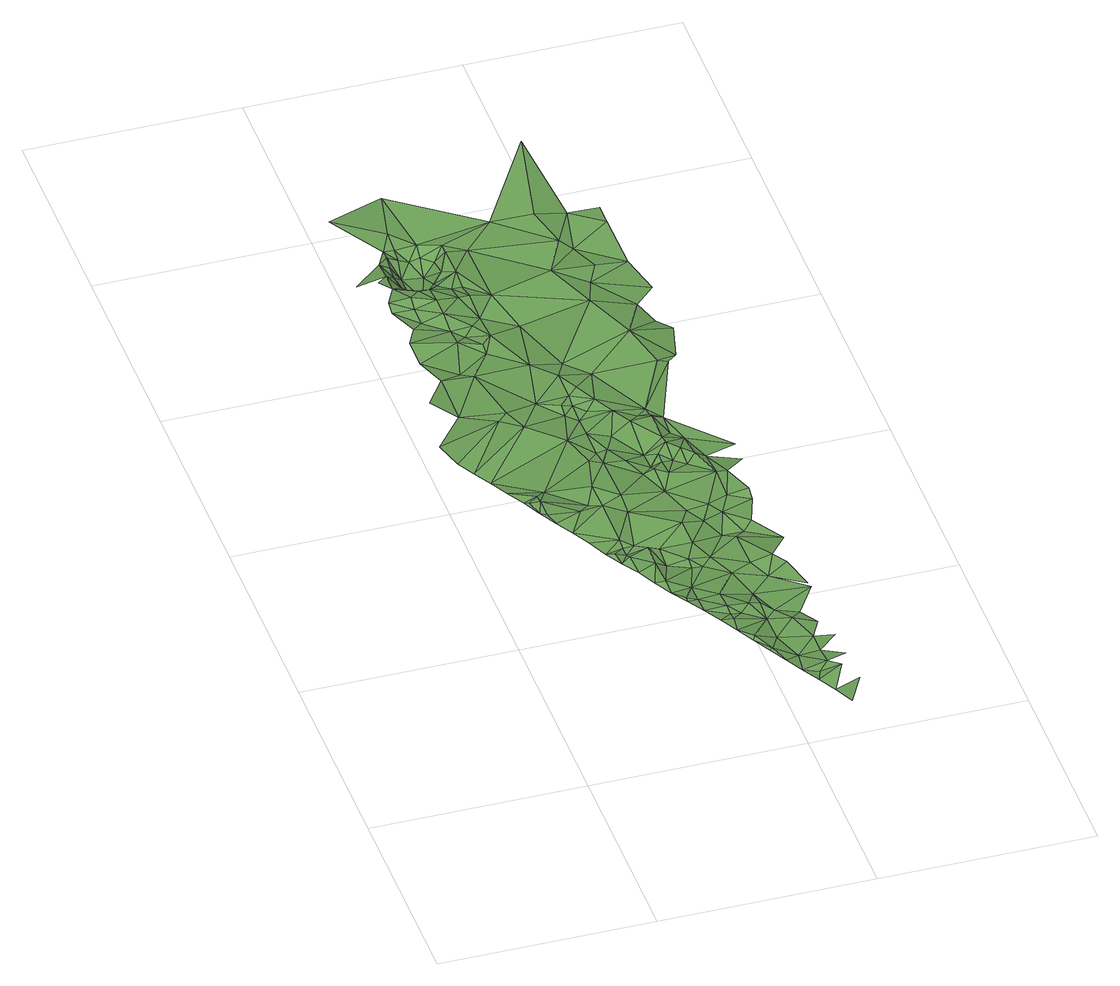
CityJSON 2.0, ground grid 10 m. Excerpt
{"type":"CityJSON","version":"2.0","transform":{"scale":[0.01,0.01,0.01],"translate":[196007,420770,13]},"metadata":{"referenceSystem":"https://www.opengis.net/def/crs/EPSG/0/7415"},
"CityObjects":{
"plantcover1":{"type":"PlantCover","attributes":{"3df_class":"Forest","bgt_fysiekvoorkomen":"groenvoorziening","bgt_status":"bestaand","identificatienamespace":"NL.IMGeo","begroeidterreindeeloptalud":"true","plus_fysiekvoorkomen":"gras- en kruidachtigen","relatievehoogteligging":0,"aantal_punten":0},"geometry":[{"type":"MultiSurface","lod":"1","boundaries":[[[0,1,2]],[[3,1,4]],[[5,6,7]],[[3,8,9]],[[4,1,0]],[[10,0,2]],[[11,12,2]],[[5,13,6]],[[12,10,2]],[[10,4,0]],[[8,3,4]],[[14,13,9]],[[11,15,12]],[[7,6,16]],[[12,15,10]],[[8,4,10]],[[11,17,15]],[[18,19,17]],[[20,21,22]],[[23,16,24]],[[18,21,19]],[[25,21,20]],[[26,20,22]],[[27,22,28]],[[10,29,8]],[[27,26,22]],[[10,15,29]],[[26,25,20]],[[19,21,25]],[[13,14,6]],[[15,17,30]],[[31,9,8]],[[19,30,17]],[[32,33,34]],[[35,27,28]],[[34,35,28]],[[32,36,37]],[[38,25,26]],[[35,34,33]],[[39,26,27]],[[19,25,38]],[[24,16,40]],[[37,36,41]],[[42,16,6]],[[32,43,33]],[[32,37,43]],[[35,39,27]],[[41,36,44]],[[39,38,26]],[[24,45,46]],[[30,29,15]],[[47,8,29]],[[9,31,14]],[[33,48,35]],[[41,43,37]],[[42,40,16]],[[44,49,50]],[[44,51,41]],[[52,49,53]],[[38,54,19]],[[48,39,35]],[[55,38,39]],[[56,57,46]],[[24,40,45]],[[30,47,29]],[[30,19,54]],[[58,59,53]],[[49,52,50]],[[44,50,51]],[[33,43,60]],[[6,14,42]],[[33,60,48]],[[55,39,48]],[[43,41,61]],[[62,8,47]],[[63,59,58]],[[58,64,63]],[[45,56,46]],[[41,51,61]],[[63,64,65]],[[50,52,66]],[[50,66,51]],[[67,57,68]],[[30,69,47]],[[70,67,71]],[[31,8,62]],[[72,52,53]],[[72,53,59]],[[73,55,48]],[[74,59,63]],[[54,69,30]],[[75,76,70]],[[65,77,63]],[[48,60,73]],[[77,65,78]],[[55,79,38]],[[43,80,60]],[[75,70,71]],[[42,14,81]],[[72,66,52]],[[68,57,56]],[[51,82,61]],[[51,66,82]],[[42,81,40]],[[83,78,84]],[[79,54,38]],[[74,63,77]],[[61,85,43]],[[71,67,68]],[[45,40,86]],[[59,74,72]],[[87,88,76]],[[75,87,76]],[[89,90,91]],[[47,69,92]],[[73,93,55]],[[60,80,73]],[[89,94,88]],[[43,85,80]],[[56,45,86]],[[77,78,95]],[[92,62,47]],[[72,82,66]],[[78,83,95]],[[96,84,97]],[[75,71,98]],[[99,61,82]],[[96,83,84]],[[100,14,31]],[[101,89,88]],[[71,68,98]],[[88,87,102]],[[79,55,93]],[[80,103,73]],[[104,97,105]],[[14,100,81]],[[77,106,74]],[[87,75,107]],[[72,108,82]],[[56,109,68]],[[110,69,54]],[[99,85,61]],[[111,31,62]],[[73,103,93]],[[112,72,74]],[[113,101,88]],[[77,95,114]],[[95,83,96]],[[115,90,89]],[[88,102,113]],[[75,98,107]],[[115,89,101]],[[111,62,92]],[[108,99,82]],[[116,109,56]],[[40,81,117]],[[116,56,86]],[[87,107,102]],[[80,85,103]],[[86,40,117]],[[72,118,108]],[[114,106,77]],[[119,92,69]],[[74,106,112]],[[111,120,31]],[[115,121,90]],[[98,68,122]],[[68,109,122]],[[123,54,79]],[[112,118,72]],[[124,115,101]],[[108,118,99]],[[101,113,124]],[[121,125,90]],[[92,126,111]],[[102,127,113]],[[127,102,107]],[[90,125,128]],[[31,129,100]],[[31,120,129]],[[130,109,116]],[[123,110,54]],[[130,116,86]],[[81,100,131]],[[132,114,95]],[[121,115,133]],[[113,134,124]],[[119,69,110]],[[124,133,115]],[[135,126,92]],[[126,120,111]],[[113,127,134]],[[136,107,98]],[[109,130,122]],[[121,133,125]],[[103,137,93]],[[103,85,138]],[[128,139,140]],[[141,79,93]],[[92,119,135]],[[112,142,118]],[[143,85,99]],[[134,144,124]],[[98,122,145]],[[131,146,81]],[[125,147,128]],[[144,133,124]],[[130,86,117]],[[107,136,127]],[[133,147,125]],[[148,106,114]],[[149,112,106]],[[134,127,150]],[[100,151,131]],[[136,98,145]],[[128,147,152]],[[100,129,151]],[[126,153,120]],[[150,144,134]],[[81,154,117]],[[122,130,145]],[[137,141,93]],[[141,123,79]],[[112,149,142]],[[138,85,143]],[[81,146,154]],[[99,118,155]],[[152,139,128]],[[133,156,147]],[[131,151,146]],[[157,150,127]],[[138,158,103]],[[127,136,157]],[[144,150,159]],[[144,160,133]],[[147,156,152]],[[126,135,161]],[[158,137,103]],[[119,162,135]],[[163,140,139]],[[151,129,164]],[[165,119,110]],[[166,129,120]],[[118,142,155]],[[159,160,144]],[[133,160,156]],[[161,153,126]],[[99,155,143]],[[136,145,167]],[[162,119,165]],[[168,110,123]],[[169,130,117]],[[120,153,166]],[[167,157,136]],[[135,162,161]],[[170,165,110]],[[171,139,152]],[[156,171,152]],[[145,130,169]],[[168,123,141]],[[151,172,146]],[[129,166,164]],[[159,150,173]],[[164,172,151]],[[150,157,173]],[[143,174,138]],[[175,160,159]],[[154,146,176]],[[160,177,156]],[[178,157,167]],[[137,179,141]],[[180,162,165]],[[156,177,171]],[[117,154,181]],[[158,138,174]],[[146,172,176]],[[170,180,165]],[[173,175,159]],[[182,167,145]],[[157,178,173]],[[141,179,168]],[[158,183,137]],[[160,184,177]],[[161,185,153]],[[186,161,162]],[[175,184,160]],[[139,171,163]],[[164,166,172]],[[169,117,181]],[[180,186,162]],[[185,166,153]],[[143,187,174]],[[178,167,182]],[[145,169,182]],[[137,183,179]],[[188,170,110]],[[189,180,170]],[[190,187,143]],[[177,191,171]],[[168,188,110]],[[175,192,184]],[[154,176,193]],[[173,192,175]],[[173,178,182]],[[184,191,177]],[[189,186,180]],[[186,194,161]],[[176,172,193]],[[170,195,189]],[[181,154,193]],[[196,185,161]],[[174,197,158]],[[179,198,168]],[[184,192,191]],[[189,194,186]],[[196,161,194]],[[158,197,183]],[[199,166,185]],[[179,183,200]],[[172,166,201]],[[188,195,170]],[[182,202,173]],[[202,192,173]],[[189,203,194]],[[189,195,203]],[[168,198,188]],[[196,204,185]],[[172,201,193]],[[204,199,185]],[[197,200,183]],[[192,202,191]],[[199,201,166]],[[200,205,179]],[[179,205,198]],[[195,206,203]],[[196,194,207]],[[171,208,163]],[[203,207,194]],[[188,206,195]],[[209,204,196]],[[204,210,199]],[[171,191,208]],[[210,201,199]],[[207,209,196]],[[207,203,206]],[[188,198,211]],[[169,181,212]],[[213,210,204]],[[209,213,204]],[[212,182,169]],[[188,214,206]],[[213,201,210]],[[205,215,198]],[[198,215,211]],[[207,213,209]],[[206,214,207]],[[188,211,214]],[[181,193,216]],[[208,191,202]],[[217,202,182]],[[218,193,201]],[[219,214,211]],[[220,213,207]],[[214,220,207]],[[221,201,213]],[[217,182,212]],[[216,212,181]],[[218,216,193]],[[221,218,201]],[[202,222,208]],[[202,217,222]],[[223,217,212]],[[224,216,218]],[[224,218,221]],[[216,225,212]],[[222,226,208]],[[223,227,217]],[[228,222,217]],[[212,225,223]],[[228,217,227]],[[216,224,229]],[[230,225,216]],[[229,230,216]],[[208,226,231]],[[222,232,226]],[[227,223,233]],[[225,234,223]],[[232,222,228]],[[228,227,233]],[[223,234,233]],[[226,232,231]],[[228,235,232]],[[233,235,228]],[[235,236,232]]]}]}
},
"vertices":[
[288,1772,191],[271,1796,178],[317,1707,177],[224,1884,176],[338,1822,181],[83,2149,175],[338,2372,181],[38,2272,186],[388,1872,152],[177,1972,176],[338,1772,191],[364,1619,177],[338,1672,189],[130,2061,173],[438,2322,166],[488,1672,175],[188,2472,165],[411,1531,179],[458,1442,179],[588,1422,181],[538,1322,189],[505,1354,172],[552,1266,174],[88,2572,193],[188,2722,178],[588,1372,170],[588,1322,171],[588,1272,198],[599,1177,182],[538,1722,158],[588,1672,183],[588,2172,168],[692,1001,179],[688,1072,192],[645,1089,180],[688,1222,180],[739,912,188],[738,922,199],[638,1372,174],[688,1322,191],[338,2722,169],[788,922,180],[388,2422,181],[788,1022,171],[786,824,193],[288,2772,151],[138,2872,172],[588,1822,177],[738,1222,152],[833,736,194],[888,775,185],[888,825,196],[888,725,197],[880,647,195],[688,1622,163],[738,1322,170],[338,2972,169],[138,3022,174],[926,559,194],[938,575,204],[838,1172,154],[888,922,185],[638,2022,157],[988,475,200],[973,471,194],[1020,382,194],[938,775,178],[188,3122,163],[338,3072,155],[688,1722,180],[138,3272,152],[238,3172,147],[1038,725,161],[838,1222,166],[1038,575,169],[238,3272,151],[138,3322,173],[1088,425,171],[1067,294,194],[888,1472,169],[888,1172,151],[538,2472,156],[988,825,186],[1138,275,184],[1114,206,196],[988,1072,167],[438,2872,158],[238,3322,179],[188,3422,162],[188,3522,158],[188,3622,146],[38,3472,172],[688,1972,169],[888,1322,172],[138,3472,170],[1188,325,195],[1238,275,202],[1161,117,196],[338,3172,180],[1038,922,151],[638,2372,142],[238,3472,119],[288,3372,165],[938,1222,155],[1288,175,191],[1208,29,190],[1188,525,180],[338,3272,178],[1038,825,175],[388,3022,149],[888,1722,152],[688,2072,149],[1138,675,183],[288,3422,119],[1188,425,177],[238,3572,100],[438,2922,172],[588,2722,173],[1088,775,161],[838,1872,146],[688,2222,147],[238,3622,114],[438,3072,162],[938,1572,149],[288,3472,43],[238,3672,136],[738,2072,158],[338,3372,162],[238,3722,132],[688,2322,141],[488,2972,174],[638,2422,163],[1288,375,175],[288,3622,39],[338,3422,110],[788,1972,161],[438,3272,170],[1038,1372,138],[1088,1122,164],[288,3822,145],[65,3950,168],[988,1472,155],[1188,725,164],[1138,1022,153],[338,3472,36],[488,3122,153],[688,2472,165],[288,3672,111],[1288,525,165],[1238,625,175],[388,3422,133],[688,2422,147],[288,3722,128],[788,2172,143],[688,2622,168],[1288,872,171],[338,3672,86],[438,3372,142],[1088,1322,156],[388,3472,104],[388,3622,27],[888,2022,127],[888,1922,137],[338,4072,141],[738,2372,144],[888,1872,165],[838,2322,162],[488,3272,169],[1038,1572,160],[638,3022,151],[938,1822,171],[388,3722,134],[788,2422,163],[488,3472,151],[1188,1122,186],[438,3522,124],[738,2522,167],[388,3672,101],[488,3372,142],[1088,1522,142],[938,1922,155],[738,2722,143],[588,3272,148],[1138,1372,136],[438,3622,102],[888,2222,168],[938,1972,160],[1238,1072,170],[1138,1772,168],[988,1922,152],[1288,922,153],[488,3672,147],[488,3622,146],[838,2622,141],[988,2022,178],[1038,1872,157],[988,2072,168],[1288,1272,143],[1138,1622,151],[938,2272,146],[1188,1422,151],[988,2322,137],[588,3622,133],[1038,1972,173],[988,2222,173],[1238,1572,143],[1088,1922,172],[1088,2072,139],[738,3772,143],[1038,2122,141],[988,2272,145],[1188,1772,161],[988,3122,136],[1038,2222,151],[1138,1922,141],[1238,1622,164],[1088,2872,133],[888,3372,138],[1138,2622,143],[1288,1872,125],[1288,1972,133],[1188,2622,126],[988,3572,131],[1038,3272,111],[1238,2672,114],[1188,3072,105],[938,3772,139],[1088,3372,122],[1038,3522,109],[1288,2872,100],[1238,2972,76],[1038,4272,141],[1088,3772,110],[1238,3372,106],[1288,3172,99],[1238,3672,103],[1238,3772,103]
]}
